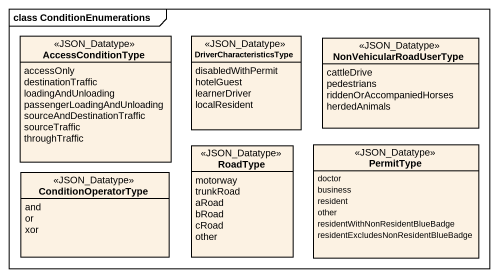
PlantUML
@startuml
mainframe class ConditionEnumerations
hide circle
hide empty members
enum AccessConditionType <<JSON_Datatype>> {
  accessOnly
  destinationTraffic
  loadingAndUnloading
  passengerLoadingAndUnloading
  sourceAndDestinationTraffic
  sourceTraffic
  throughTraffic
}
enum DriverCharacteristicsType <<JSON_Datatype>> {
  disabledWithPermit
  hotelGuest
  learnerDriver
  localResident
}
enum NonVehicularRoadUserType <<JSON_Datatype>> {
  cattleDrive
  pedestrians
  riddenOrAccompaniedHorses
  herdedAnimals
}
enum RoadType <<JSON_Datatype>> {
  motorway
  trunkRoad
  aRoad
  bRoad
  cRoad
  other
}
enum PermitType <<JSON_Datatype>> {
  doctor
  business
  resident
  other
  residentWithNonResidentBlueBadge
  residentExcludesNonResidentBlueBadge
}
enum ConditionOperatorType <<JSON_Datatype>> {
  and
  or
  xor
}
@enduml
